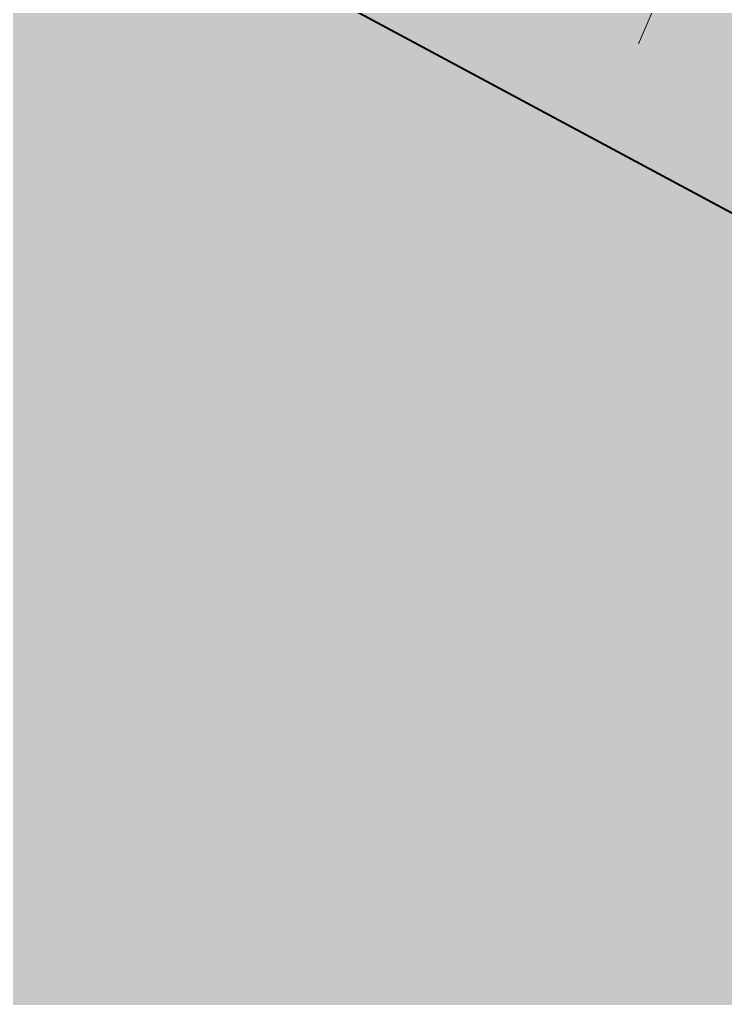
# Model space of a CAD drawing. Header units: millimetres. Extents: x -4 to 161, y -89 to 328.
# Drawn here: x 31.266 to 32.87, y 50.459 to 52.683 of the extents above; entities that cross this region are included whole.
import ezdxf

# ---------------------------------------------------------------- set-up
doc = ezdxf.new("R2010")
doc.units = ezdxf.units.MM
doc.layers.add('areas verdes', color=70, linetype='Continuous', lineweight=0)
doc.layers.add('PARED', color=20, linetype='Continuous', lineweight=40)
doc.layers.add('Grama Zoysa', color=84, linetype='Continuous')
doc.layers.add('PISO', color=8, linetype='Continuous')
doc.styles.add('ATTR', font='romans.shx', dxfattribs={"width": 0.8, "height": 19.23076855468377})

# ---------------------------------------------------------------- blocks, each defined once
blk = doc.blocks.new('PALM')
blk.add_line((678.1749999999988, 226.400000000001), (777.800000000002, 899.7999999999934))
at = {"style": 'ATTR', "width": 0.8, "flags": 9}
blk.add_attdef('ESTCODE', (0, 0), '', height=68.4375, dxfattribs=at)

msp = doc.modelspace()

# ---------------------------------------------------------------- hatches: boundary and pattern name
at = {"layer": 'Grama Zoysa'}
h = msp.add_hatch(dxfattribs=at)
h.set_pattern_fill('AR-CONC', color=256, scale=0.011)
h.set_pattern_definition([(49.99999999999999, (1343.080654041705, -3656.026084972169), (2.004031358956044, -0.1753299409279339), [0.20955, -2.30505]), (355, (1343.080654041705, -3656.026084972169), (-0.3876776356746627, 2.101625297629386), [0.16764, -1.84404642587]), (100.4514447, (1343.247656118705, -3656.040695760669), (1.616353717993886, 1.926295271034146), [0.1780900968, -1.958992690599999]), (46.18420000000002, (1343.080654041705, -3655.46728497217), (2.981869449813429, -0.4624656072599986), [0.3143249999999993, -3.457574999999995]), (96.63555760999992, (1343.329142941705, -3655.50582347217), (2.611445474566533, 2.721687370574937), [0.26713525454, -2.93849168976]), (351.1841511700001, (1343.080654041705, -3655.46728497217), (2.611445474714747, 2.721687370440859), [0.25145963777, -2.76605705112]), (21, (1343.360054041706, -3655.606984972169), (1.667758303960457, -1.124917180057964), [0.20955, -2.30505]), (326.0000000000001, (1343.360054041706, -3655.606984972169), (0.6798223118241178, 2.026067627345512), [0.16764, -1.84404]), (71.45144499999999, (1343.499033900305, -3655.70072807107), (2.347580612065877, 0.9011504577449576), [0.1780900968, -1.9589893136]), (37.50000000000001, (1343.080654041705, -3656.026084972169), (0.03397463575650998, 0.9301054276046842), [0, -1.821688, 0, -1.87198, 0, -1.851025]), (7.499999999999999, (1343.080654041705, -3656.026084972169), (0.7350162876133631, 1.101986322999315), [0, -1.067308, 0, -1.779778, 0, -0.705485]), (327.5, (1342.457592041706, -3656.026084972169), (1.491496546835585, -0.06301618391940787), [0, -0.6985, 0, -2.17932, 0, -2.89179]), (317.5, (1342.178192041705, -3656.026084972169), (1.629420995246198, 0.2796914013666633), [0, -0.9080499999999999, 0, -1.447292, 0, -2.05359])])
edge = h.paths.add_edge_path()
edge.add_line((30.54998056659133, 56.53001073932865), (20.57505774190304, 25.55684067450557))
edge.add_arc((42.30607124041612, 18.55835837203961), 22.83014897477646, 162.148823359984, 211.9677609143426)
edge.add_arc((177.9446517925908, -14.50695129119311), 156.4195598854403, 145.3703400093071, 172.29260377344, ccw=False)
edge.add_arc((-104.864127558782, 216.9797698762136), 209.955009195958, 310.16322118146655, 317.220040981666, ccw=False)

# ---------------------------------------------------------------- linework, layer by layer
msp.add_lwpolyline([(30.54998056659133, 56.53001073932865), (20.57505774190304, 25.55684067450557, 0.2208659446579239), (22.93820257551488, 6.47111858829976, -0.118013873575855), (49.23602047797158, 74.38155718921871, -0.03080091976099943), (30.54998056659224, 56.5300107393291, 0.4587471940637197)], format="xyb", dxfattribs=at)
at = {"layer": 'PARED'}
msp.add_lwpolyline([(15.81653868441924, 56.4174798595177), (6.978729787026282, 29.25034724471789, 0.3857532224844156), (8.244246921528315, 26.60324225953718), (31.51878643198074, 18.14023353317043, 0.4135059699847149), (36.54318195811095, 21.18957168284214), (42.1166269423594, 44.52043457546779, 0.3246847358643987), (40.32799778133551, 48.24445836803261), (21.059889253199, 58.59589763630902, 0.4749116556141176), (15.81653868441947, 56.4174798595177, 7.268123362515344)], format="xyb", dxfattribs=at)
at = {"layer": 'PISO'}
for centre, radius, start, end in [((-104.8641275587315, 216.9797698761668), 208.7550091958896, 307.090394351765, 322.2464052148841), ((177.9446517925944, -14.50695129119504), 155.2195598854441, 138.5052572290532, 172.5644344484147), ((-104.8641275587315, 216.9797698761668), 209.9550091958897, 307.1939637574958, 317.2200409816718), ((177.9446517925944, -14.50695129119504), 156.4195598854441, 145.370340009319, 172.2926037734447)]:
    msp.add_arc(centre, radius, start, end, dxfattribs=at)

# ---------------------------------------------------------------- block references
at = {"layer": 'areas verdes', "xscale": 0.001329590027986048, "yscale": 0.001327304261621975, "zscale": 0.001329590027986048, "rotation": 165.2942889304063}
msp.add_blockref('PALM', (33.97616121522969, 53.52083486564925), dxfattribs=at)

doc.saveas('drawing.dxf')
